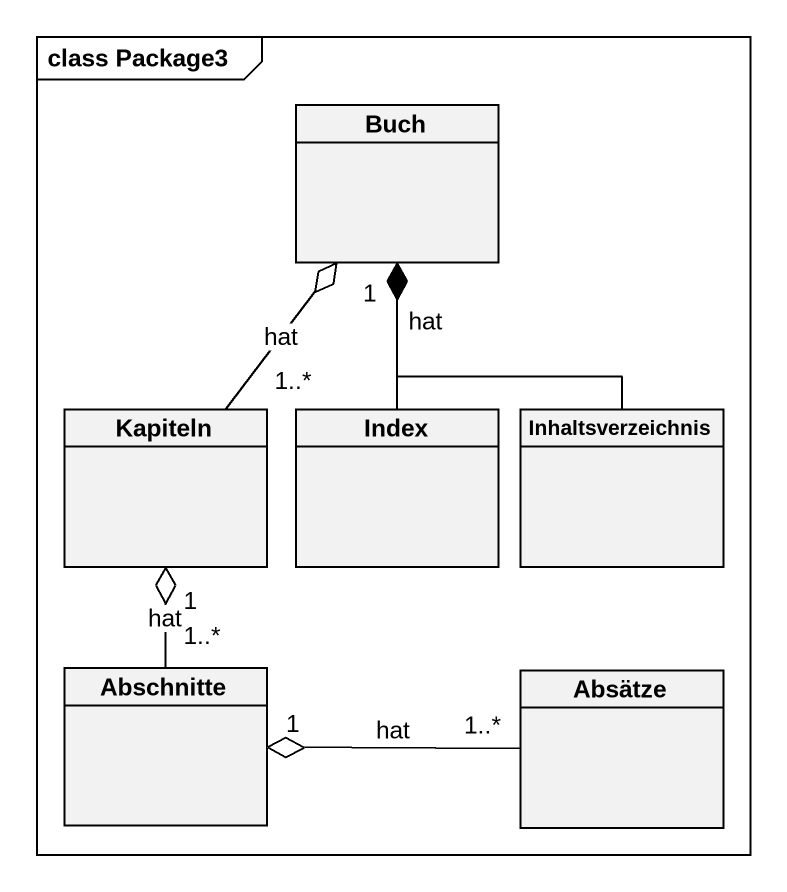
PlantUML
@startuml
mainframe class Package3
hide circle
hide empty members
class Buch
class Kapiteln
class Index
class Inhaltsverzeichnis
class Abschnitte
class Absätze
Kapiteln "1..*" -up-o "1" Buch : hat
Index -up-* Buch : hat
Inhaltsverzeichnis -up-* Buch
Abschnitte "1..*" -up-o "1" Kapiteln : hat
Absätze "1..*" -left-o "1" Abschnitte : hat
@enduml
